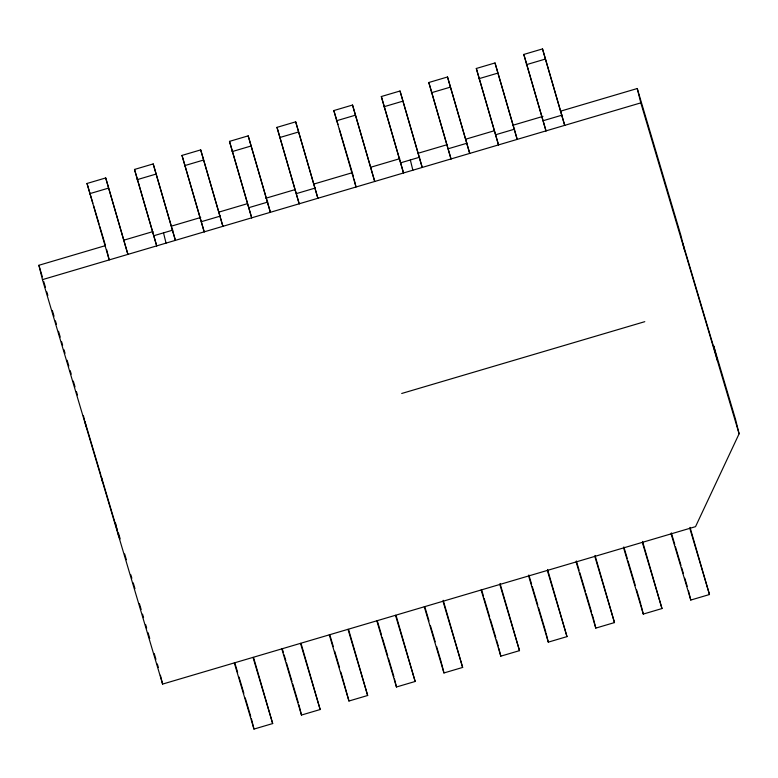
<?xml version="1.0" encoding="UTF-8"?>
<svg xmlns="http://www.w3.org/2000/svg" width="778" height="778" viewBox="0 0 778 778"><rect width="100%" height="100%" fill="white"/><g stroke="black" fill="none" stroke-linecap="round" stroke-linejoin="round"><path stroke-width="1.17" d="M717.258 360.253L713.708 345.909L735.55 419.439L739.1 433.793L695.532 526.648L162.592 684.086L42.45 279.633L38.9 265.279L105.254 245.673M106.664 249.66L109.202 259.91L87.01 183.472L105.711 177.948L127.903 254.387L105.711 177.948M134.506 169.448L156.699 245.877L134.506 169.448L153.198 163.925L175.4 240.353L153.198 163.925M181.994 155.415L204.196 231.844L181.994 155.415L200.695 149.891L222.897 226.32L200.695 149.891M229.491 141.382L251.693 217.821L229.491 141.382L248.192 135.858L270.384 212.297L248.192 135.858M276.987 127.359L299.18 203.787L276.987 127.359L295.689 121.835L317.881 198.264L295.689 121.835M354.048 179.028L356.023 186.992L333.83 110.564L352.531 105.04L374.724 181.469L352.531 105.04M381.327 96.53L403.519 172.969L381.327 96.53L400.018 91.007L422.221 167.445L400.018 91.007M428.814 82.507L451.016 158.936L428.814 82.507L447.515 76.983L469.718 153.412L447.515 76.983M476.311 68.474L498.513 144.903L476.311 68.474L495.012 62.95L517.205 139.379L495.012 62.95M523.808 54.441L546 130.879L523.808 54.441L542.509 48.917L564.702 125.355L542.509 48.917M89.548 193.722L108.249 188.198M137.045 179.699L155.736 174.175M184.532 165.665L203.233 160.142M232.029 151.632L250.73 146.108M279.526 137.609L298.217 132.085M336.368 120.814L355.069 115.29M383.865 106.781L402.557 101.257M431.352 92.757L450.054 87.233M478.849 78.724L497.55 73.2M526.346 64.691L545.038 59.167M123.877 240.178L152.984 231.581M171.607 226.077L200.714 217.48M219.338 211.976L247.278 203.719M265.901 198.225L295.008 189.628M313.631 184.123L352.045 172.774M370.668 167.27L399.775 158.673M418.399 153.169L447.506 144.572M466.129 139.077L494.069 130.821M512.692 125.316L542.956 116.379M560.423 111.215L637.25 88.527L680.945 235.598L684.494 249.952M154.161 235.627L172.862 230.103M201.658 221.594L220.359 216.08M249.154 207.57L267.846 202.047M296.642 193.537L315.343 188.013M400.981 162.719L419.682 157.195M448.478 148.686L467.179 143.162M495.975 134.652L514.666 129.129M543.462 120.629L562.163 115.105M42.45 279.633L640.809 102.871L637.25 88.527M401.701 393.483L644.777 321.674M234.314 662.895L253.978 729.083L272.679 723.559L253.579 657.575M281.811 648.871L301.475 715.05L320.166 709.526L301.076 643.542M329.308 634.838L348.962 701.017L367.663 695.493L348.573 629.509M376.805 620.805L396.459 686.993L415.16 681.47L396.07 615.486M424.292 606.782L443.956 672.96L462.647 667.436L443.217 600.295M481.135 589.987L500.799 656.165L519.5 650.641L500.06 583.5M528.632 575.953L548.295 642.142L566.987 636.618L547.556 569.467M576.128 561.92L595.783 628.109L614.484 622.585L595.044 555.443M623.625 547.897L643.28 614.075L661.981 608.552L642.54 541.41M671.113 533.864L690.776 600.052L709.478 594.528L690.037 527.377M682.802 243.115L715.565 353.416M640.809 102.871L739.1 433.793M689.814 528.34L709.478 594.528M671.336 532.901L674.789 544.512M675.479 546.837L680.993 565.412M681.684 567.736L683.405 573.542M684.786 578.19L687.207 586.32M642.317 542.373L661.981 608.552M623.839 546.934L627.292 558.546M627.982 560.87L635.227 585.25M636.608 589.899L640.741 603.825M594.83 556.406L614.484 622.585M576.352 560.967L579.104 570.255M579.795 572.579L585.319 591.154M586.009 593.478L591.523 612.053M592.214 614.377L593.244 617.858M547.333 570.43L566.987 636.618M528.855 574.991L531.617 584.288M532.308 586.602L537.822 605.187M538.512 607.501L545.757 631.892M499.836 584.463L519.5 650.641M481.708 590.181L483.43 595.987M484.12 598.311L489.634 616.896M490.325 619.21L495.849 637.795M496.539 640.109L498.26 645.915M333.83 110.564L337.973 124.499M339.344 129.138L353.494 176.742M442.993 601.258L462.647 667.436M424.866 606.976L428.999 620.912M430.38 625.551L435.213 641.811M436.584 646.46L441.418 662.71M395.496 615.281L415.16 681.47M377.369 621.009L381.502 634.936M382.192 637.26L387.716 655.844M388.407 658.159L393.921 676.743M348.009 629.314L367.663 695.493M329.872 635.033L333.324 646.644M334.705 651.293L339.529 667.543M340.91 672.192L348.962 701.017M300.512 643.348L320.166 709.526M282.375 649.066L283.416 652.548M284.106 654.872L285.827 660.678M286.518 663.002L292.032 681.577M292.723 683.901L298.246 702.476M253.015 657.371L272.679 723.559M234.888 663.099L237.64 672.386M239.021 677.035L243.854 693.286M245.235 697.934L250.749 716.509M87.01 183.472L92.874 203.214M93.564 205.538L99.078 224.113M99.769 226.437L105.293 245.012M38.9 265.279L42.343 276.861M43.714 281.49L45.435 287.276M46.816 291.915L47.847 295.387M52.32 310.441L54.032 316.238M55.413 320.867L56.444 324.338M58.506 331.292L60.227 337.078M61.608 341.707L62.639 345.189M64.01 349.818L65.041 353.29M67.103 360.243L68.824 366.03M70.205 370.659L71.236 374.14M73.297 381.084L75.019 386.88M76.4 391.509L77.43 394.981M115.348 522.66L116.389 526.132M118.451 533.086L120.172 538.872M124.636 553.926L126.357 559.722M130.83 574.777L131.861 578.249M133.242 582.878L134.964 588.674M139.427 603.728L141.149 609.514M142.53 614.143L143.56 617.625M145.622 624.569L146.653 628.04M148.034 632.679L149.755 638.466M154.219 653.52L155.94 659.316M157.321 663.945L158.352 667.417M100.829 475.027L84.792 421.015L86.134 426.704M117.215 530.178L101.169 476.175L102.521 481.854M688.52 590.94L690.776 600.052M641.023 604.963L643.28 614.075M593.526 618.996L595.783 628.109M546.039 633.029L548.295 642.142M410.337 159.957L412.865 170.207M498.824 648.2L500.799 656.165M441.7 663.848L443.956 672.96M394.485 679.019L396.459 686.993M298.937 704.8L301.475 715.05M163.516 232.865L166.045 243.115M251.44 718.833L253.978 729.083M160.404 675.255L162.592 684.086M116.146 525.879L118.908 537.015M83.382 415.578L84.452 419.867"/></g></svg>
